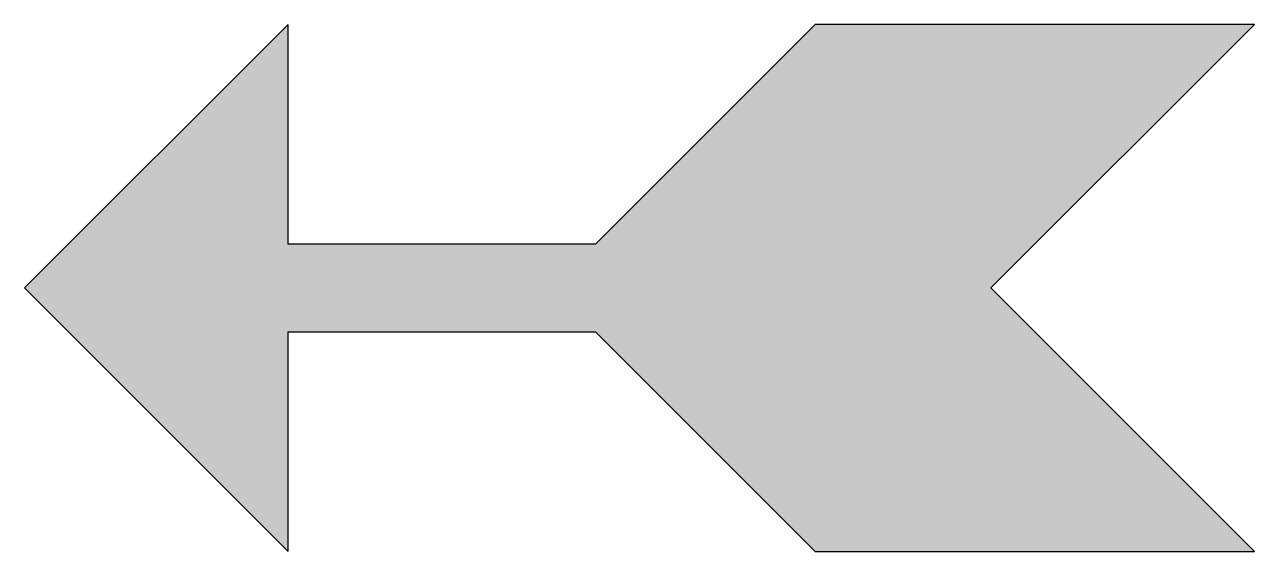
# Model space of a CAD drawing. Header units: millimetres. Extents: x 1196.42 to 1197.82, y -1500.06 to -1499.46.
import ezdxf

# ---------------------------------------------------------------- set-up
doc = ezdxf.new("R2010")
doc.units = ezdxf.units.MM
doc.layers.add('Símbolos_Gráficos', color=1, linetype='Continuous')

msp = doc.modelspace()

# ---------------------------------------------------------------- hatches: boundary and pattern name
at = {"layer": 'Símbolos_Gráficos'}
msp.add_hatch(color=254, dxfattribs=at).paths.add_polyline_path([(1196.7235, -1499.4612), (1196.7235, -1499.7112), (1197.0735, -1499.7112), (1197.3235, -1499.4612), (1197.8235, -1499.4612), (1197.5235, -1499.7612), (1197.8235, -1500.0612), (1197.3235, -1500.0612), (1197.0735, -1499.8112), (1196.7235, -1499.8112), (1196.7235, -1500.0612), (1196.4235, -1499.7612)])

# ---------------------------------------------------------------- linework, layer by layer
at = {"layer": 'Símbolos_Gráficos', "color": 3}
for p, q in [((1196.7235, -1499.4612), (1196.4235, -1499.7612)), ((1196.7235, -1499.7112), (1196.7235, -1499.4612)), ((1197.3235, -1499.4612), (1197.0735, -1499.7112)), ((1197.8235, -1499.4612), (1197.3235, -1499.4612)), ((1197.5235, -1499.7612), (1197.8235, -1499.4612)), ((1197.0735, -1499.7112), (1196.7235, -1499.7112)), ((1196.4235, -1499.7612), (1196.7235, -1500.0612)), ((1197.8235, -1500.0612), (1197.5235, -1499.7612)), ((1196.7235, -1500.0612), (1196.7235, -1499.8112)), ((1196.7235, -1499.8112), (1197.0735, -1499.8112)), ((1197.0735, -1499.8112), (1197.3235, -1500.0612)), ((1197.3235, -1500.0612), (1197.8235, -1500.0612))]:
    msp.add_line(p, q, dxfattribs=at)

doc.saveas('drawing.dxf')
